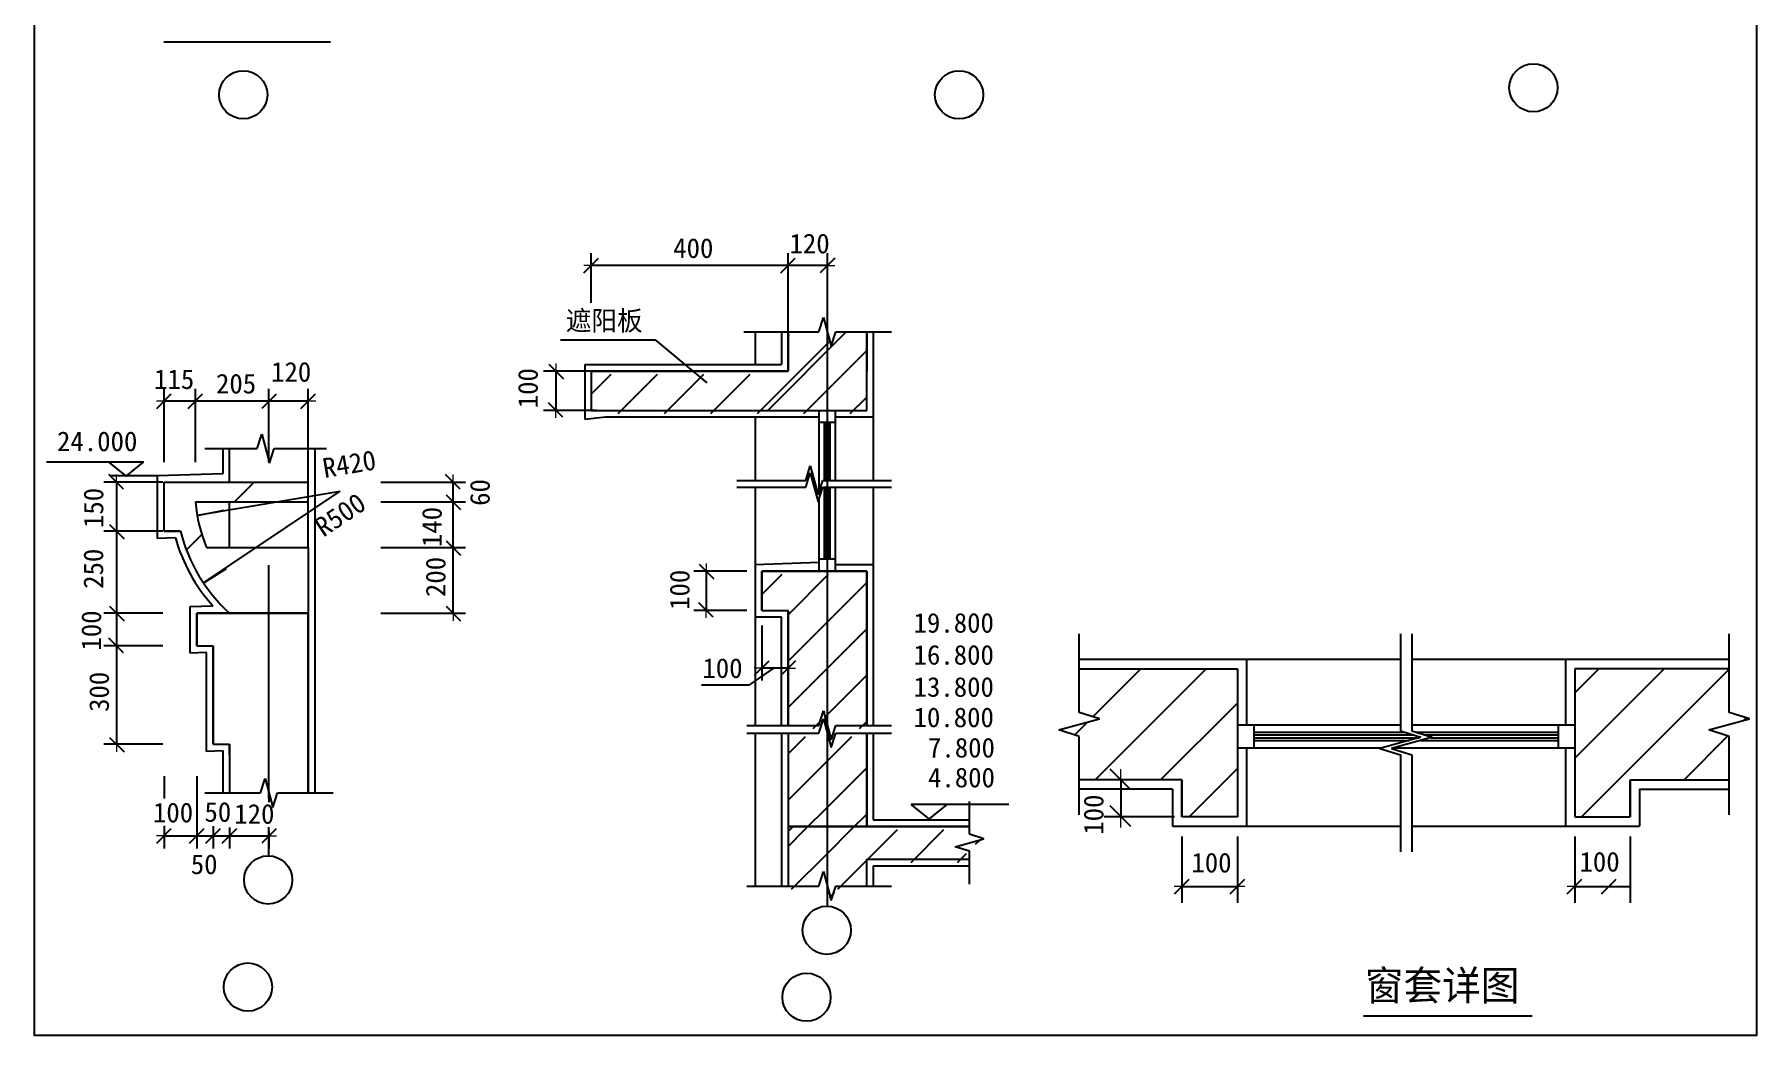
# Model space of a CAD drawing. Header units: metres. Extents: x 73028 to 110126, y 8748 to 60682.
# Drawn here: x 73028 to 110126, y 8748 to 30325 of the extents above; entities that cross this region are included whole.
import ezdxf

# ---------------------------------------------------------------- set-up
doc = ezdxf.new("R2010")
doc.units = ezdxf.units.M
for name, color, linetype in [('AXIS', 3, 'Continuous'), ('OTHER', 7, 'Continuous'), ('PUB_DIM', 3, 'Continuous')]:
    doc.layers.add(name, color=color, linetype=linetype)
pattern_1 = [(45, (0, 0), (-4757.36, 4757.36), [])]

# ---------------------------------------------------------------- blocks, each defined once
blk = doc.blocks.new('_DIMX')
at = {"lineweight": 15}
blk.add_line((-150, 0), (150, 0), dxfattribs=at)
blk.add_lwpolyline([(-138.14, -140.53), (153.28, 150.41)])

msp = doc.modelspace()

# ---------------------------------------------------------------- hatches: boundary and pattern name
h = msp.add_hatch()
h.set_pattern_fill('AN33C', scale=2119.03)
h.set_pattern_definition(pattern_1)
h.paths.add_polyline_path([(90956.78, 22221.66), (90956.78, 23913.97), (90292.82, 23913.97), (90193.93, 23603.17), (90024.41, 24224.76), (89925.52, 23913.97), (89261.55, 23913.97), (89261.55, 23069.28), (85023.49, 23069.28), (85023.49, 22221.66)])
h.paths.add_polyline_path([(90956.78, 12549.82), (93169.98, 12549.82), (93169.98, 12719.34), (92859.19, 12818.23), (93480.77, 12987.75), (93169.98, 13086.64), (93169.98, 13256.16), (90109.17, 13256.16), (90109.17, 11969.68), (90193.93, 11658.89), (90292.82, 11969.68), (90956.78, 11969.68)])
h.paths.add_polyline_path([(90109.17, 13256.16), (89261.55, 13256.16), (89261.55, 11969.68), (89925.52, 11969.68), (90024.41, 12280.47), (90109.17, 11969.68)])
h = msp.add_hatch()
h.set_pattern_fill('ANSI31', scale=5650)
h.paths.add_polyline_path([(78927.15, 21397.11), (78192.56, 21397.11), (78093.67, 21086.32), (77924.15, 21707.9), (77825.26, 21397.11), (77231.93, 21397.11), (77231.93, 20676.16), (78927.15, 20676.16)])
h.paths.add_polyline_path([(78927.15, 20676.16), (75819.24, 20676.16), (75819.24, 19616.65), (76172.41, 19616.65, 0.09), (76666.88, 18504.67), (77798.6, 19263.48), (76736.35, 19263.48, -0.08), (76497.61, 20252.36), (78254.12, 20252.36), (78927.15, 20365.82)])
h.paths.add_polyline_path([(78927.15, 19263.48), (77798.6, 19263.48), (76666.88, 18504.67, 0.06), (77231.93, 17850.79), (78927.15, 17850.79)])
h.paths.add_polyline_path([(78927.15, 20020.16), (78927.15, 20252.36), (78254.12, 20252.36), (77231.93, 20080.03), (77231.93, 19263.48), (77798.6, 19263.48)])
h.paths.add_polyline_path([(78254.12, 20252.36), (77231.93, 20252.36), (77231.93, 20080.03)])
h.paths.add_polyline_path([(78927.15, 20020.16), (77798.6, 19263.48), (78927.15, 19263.48)])
h.paths.add_polyline_path([(78079.54, 17850.79), (77231.93, 17850.79), (76525.59, 17850.79), (76525.59, 17144.44), (76878.76, 17144.44), (76878.76, 15025.41), (77231.93, 15025.41), (77231.93, 13976.79), (77895.89, 13976.79), (77994.78, 14287.59), (78079.54, 13976.79)])
h.paths.add_polyline_path([(78927.15, 17850.79), (78079.54, 17850.79), (78079.54, 13976.79), (78164.3, 13666), (78263.19, 13976.79), (78927.15, 13976.79)])
h = msp.add_hatch()
h.set_pattern_fill('AN33C', scale=2119.03)
h.set_pattern_definition(pattern_1)
h.paths.add_polyline_path([(78927.15, 20676.16), (75819.24, 20676.16), (75819.24, 19616.65), (76172.41, 19616.65, 0.09), (76666.88, 18504.67), (77798.6, 19263.48), (76736.35, 19263.48, -0.08), (76497.61, 20252.36), (78254.12, 20252.36), (78927.15, 20365.82)])
h.paths.add_polyline_path([(78927.15, 19263.48), (77798.6, 19263.48), (76666.88, 18504.67, 0.06), (77231.93, 17850.79), (78927.15, 17850.79)])

# ---------------------------------------------------------------- linework, layer by layer
for p, q in [((75817.91, 30163.1), (79405.94, 30163.1)), ((84360.36, 23743.32), (86397.57, 23743.32)), ((86397.57, 23743.32), (87515.75, 22815.02)), ((88555.21, 23913.97), (88555.21, 23210.55)), ((89120.29, 23913.97), (89120.29, 23210.55)), ((89261.55, 23913.97), (89261.55, 23069.28)), ((89261.55, 23069.28), (89261.55, 23913.97)), ((89261.55, 23811.77), (89294.13, 23844.34)), ((90292.71, 23844), (90293.05, 23844.34)), ((90956.78, 22221.66), (90956.78, 23913.97)), ((90956.78, 23913.97), (90956.78, 23069.28)), ((91098.05, 23913.97), (91098.05, 20714.28)), ((88600.75, 22152.04), (90148.57, 23699.86)), ((89599.67, 22152.04), (90956.78, 23509.15)), ((84882.22, 23210.55), (89120.29, 23210.55)), ((84882.22, 23210.55), (84882.22, 22029.3)), ((85023.49, 23069.28), (85023.49, 22221.66)), ((85023.49, 23069.28), (89261.55, 23069.28)), ((89261.55, 23069.28), (85023.49, 23069.28)), ((85023.49, 23069.28), (85023.49, 22221.66)), ((90956.78, 22221.66), (90956.78, 23069.28)), ((85023.49, 22570.47), (85452.67, 22999.65)), ((85603.98, 22152.04), (86451.6, 22999.65)), ((86602.9, 22152.04), (87450.52, 22999.65)), ((87601.83, 22152.04), (88449.44, 22999.65)), ((90598.59, 22152.04), (90956.78, 22510.23)), ((84882.22, 22029.3), (85332.12, 22080.4)), ((85023.49, 22221.66), (90956.78, 22221.66)), ((85023.49, 22221.66), (90956.78, 22221.66)), ((85332.12, 22080.4), (89932.58, 22080.4)), ((88555.21, 22080.4), (88555.21, 20714.28)), ((89932.58, 20470.08), (89932.58, 22221.66)), ((89932.58, 21969.4), (90285.75, 21969.4)), ((90045.6, 20714.28), (90045.6, 21969.4)), ((90087.98, 20714.28), (90087.98, 21969.4)), ((90130.36, 20714.28), (90130.36, 21969.4)), ((90172.74, 20714.28), (90172.74, 21969.4)), ((90285.75, 20714.28), (90285.75, 22221.66)), ((90285.75, 22080.4), (91098.05, 22080.4)), ((77090.66, 20858.28), (77090.66, 21397.11)), ((77231.93, 20676.16), (77231.93, 21397.11)), ((78927.15, 19263.48), (78927.15, 21397.11)), ((79068.42, 21397.11), (79068.42, 13976.79)), ((75677.97, 20817.43), (77090.66, 20858.28)), ((75677.97, 19460.27), (75677.97, 20817.43)), ((75819.24, 19616.65), (75819.24, 20676.16)), ((75819.24, 20676.16), (76495.21, 20676.16)), ((75819.24, 19616.65), (75819.24, 20676.16)), ((75819.24, 20676.16), (78927.15, 20676.16)), ((88555.21, 20564.46), (88555.21, 15433.82)), ((90045.6, 19022.85), (90045.6, 20564.46)), ((90087.98, 19022.85), (90087.98, 20564.46)), ((90130.36, 19022.85), (90130.36, 20564.46)), ((90172.74, 19022.85), (90172.74, 20564.46)), ((90285.75, 18758.93), (90285.75, 20564.46)), ((91098.05, 20564.46), (91098.05, 15433.82)), ((76495.21, 20252.36), (78927.15, 20252.36)), ((77231.93, 19263.48), (77231.93, 20252.36)), ((89932.58, 18758.93), (89932.58, 20320.27)), ((76063.96, 19475.38), (75677.97, 19460.27)), ((75819.24, 19616.65), (76172.41, 19616.65)), ((76172.41, 19616.65), (75819.24, 19616.65)), ((76736.35, 19263.48), (78927.15, 19263.48)), ((76736.35, 19263.48), (78927.15, 19263.48)), ((78927.15, 19263.48), (78927.15, 17850.79)), ((78927.15, 19263.48), (78927.15, 17850.79)), ((88555.21, 18900.2), (89932.58, 18947.65)), ((89932.58, 19022.85), (90285.75, 19022.85)), ((88696.48, 18758.93), (90956.78, 18758.93)), ((88696.48, 17911.32), (88696.48, 18758.93)), ((90956.78, 18758.93), (88696.48, 18758.93)), ((88696.48, 18758.93), (88696.48, 17911.32)), ((88696.48, 18252.09), (89133.7, 18689.31)), ((89261.55, 17818.24), (90132.62, 18689.31)), ((90285.75, 18900.2), (91098.05, 18900.2)), ((90956.78, 18758.93), (90956.78, 15433.82)), ((90956.78, 15433.82), (90956.78, 18758.93)), ((89261.55, 16819.32), (90956.78, 18514.55)), ((76384.32, 17992.06), (76872.3, 18011.7)), ((76384.32, 16986.85), (76384.32, 17992.06)), ((76525.59, 17850.79), (77231.93, 17850.79)), ((76525.59, 17144.44), (76525.59, 17850.79)), ((77231.93, 17850.79), (76525.59, 17850.79)), ((76525.59, 17850.79), (76525.59, 17144.44)), ((77231.93, 17850.79), (78927.15, 17850.79)), ((78927.15, 17850.79), (77231.93, 17850.79)), ((78927.15, 17850.79), (78927.15, 13976.79)), ((78927.15, 13976.79), (78927.15, 17850.79)), ((88696.48, 17911.32), (89261.55, 17911.32)), ((88696.48, 17911.32), (89261.55, 17911.32)), ((89261.55, 15433.82), (89261.55, 17911.32)), ((89261.55, 17911.32), (89261.55, 15433.82)), ((88555.21, 17770.05), (89120.29, 17770.05)), ((89120.29, 15433.82), (89120.29, 17770.05)), ((89261.55, 15820.4), (90956.78, 17515.63)), ((76525.59, 17144.44), (76878.76, 17144.44)), ((76525.59, 17144.44), (76878.76, 17144.44)), ((76878.76, 15025.41), (76878.76, 17144.44)), ((76878.76, 17144.44), (76878.76, 15025.41)), ((76737.49, 17003.17), (76384.32, 16986.85)), ((76737.49, 14868.32), (76737.49, 17003.17)), ((102451.96, 16849.86), (95534.15, 16849.86)), ((99139.86, 16849.86), (99139.86, 15446.77)), ((109535.46, 16849.86), (102700.5, 16849.86)), ((106009.9, 16849.86), (106009.9, 15446.77)), ((88950.7, 16667.38), (88418.33, 16300.82)), ((90043.83, 15603.76), (90956.78, 16516.7)), ((95534.15, 16650.56), (98940.57, 16650.56)), ((95534.15, 16650.56), (98940.57, 16650.56)), ((95830.72, 15619.5), (96861.78, 16650.56)), ((95879.46, 14258.99), (98271.03, 16650.56)), ((98940.57, 16650.56), (98940.57, 13461.79)), ((98940.57, 16650.56), (98940.57, 13461.79)), ((106209.2, 14723.99), (108135.76, 16650.56)), ((106209.2, 16133.24), (106726.52, 16650.56)), ((106209.2, 16650.56), (106209.2, 13461.79)), ((109535.46, 16650.56), (106209.2, 16650.56)), ((109535.46, 16650.56), (106209.2, 16650.56)), ((106209.2, 16650.56), (106209.2, 13461.79)), ((106356.25, 13461.79), (109535.46, 16641)), ((88418.33, 16300.82), (87396.76, 16300.82)), ((97288.71, 14258.99), (98940.57, 15910.85)), ((109842.1, 15538.4), (109901.19, 15597.49)), ((88555.21, 15265.26), (88555.21, 11969.68)), ((89120.29, 15265.26), (89120.29, 11969.68)), ((89261.55, 15265.26), (89261.55, 13256.16)), ((89261.55, 15265.26), (89261.55, 11969.68)), ((89804.27, 15364.2), (89982.1, 15542.02)), ((90803.19, 15364.2), (90956.78, 15517.78)), ((90956.78, 15265.26), (90956.78, 13256.16)), ((90956.78, 13256.16), (90956.78, 15265.26)), ((91098.05, 15265.26), (91098.05, 13397.43)), ((95437.62, 15226.4), (95715.44, 15504.21)), ((98940.57, 15446.77), (102451.96, 15446.77)), ((99298.06, 15446.77), (99298.06, 14948.52)), ((99298.06, 15287.33), (102539.75, 15287.33)), ((99298.06, 15227.54), (102727.66, 15227.54)), ((102700.5, 15446.77), (106209.2, 15446.77)), ((102788.3, 15287.33), (105851.7, 15287.33)), ((102976.2, 15227.54), (105851.7, 15227.54)), ((105851.7, 15446.77), (105851.7, 14948.52)), ((77090.66, 14884.14), (76737.49, 14868.32)), ((76878.76, 15025.41), (77231.93, 15025.41)), ((76878.76, 15025.41), (77231.93, 15025.41)), ((77090.66, 13976.79), (77090.66, 14884.14)), ((77231.93, 14813.14), (77231.93, 15025.41)), ((77231.93, 15025.41), (77231.93, 13976.79)), ((89261.55, 14821.48), (89635.71, 15195.63)), ((90109.17, 14670.17), (90634.63, 15195.63)), ((98940.57, 14948.52), (102057.23, 14948.52)), ((99139.86, 14948.52), (99139.86, 13262.5)), ((99298.06, 15167.75), (102861.06, 15167.75)), ((99298.06, 15107.96), (102641.83, 15107.96)), ((102305.77, 14948.52), (106209.2, 14948.52)), ((102890.38, 15107.96), (105851.7, 15107.96)), ((103109.6, 15167.75), (105851.7, 15167.75)), ((106009.9, 14948.52), (106009.9, 13262.5)), ((108562.69, 14258.99), (109508.09, 15204.39)), ((89261.55, 13822.56), (90109.17, 14670.17)), ((90109.17, 13671.25), (90956.78, 14518.86)), ((97900.76, 13461.79), (98940.57, 14501.6)), ((97744.78, 14258.99), (95534.15, 14258.99)), ((97744.78, 14258.99), (95534.15, 14258.99)), ((97744.78, 14258.99), (97744.78, 13461.79)), ((97744.78, 13461.79), (97744.78, 14258.99)), ((107404.98, 14258.99), (109535.46, 14258.99)), ((107404.98, 14258.99), (107404.98, 13461.79)), ((107404.98, 13461.79), (107404.98, 14258.99)), ((107404.98, 14258.99), (109535.46, 14258.99)), ((97545.48, 14059.69), (95534.15, 14059.69)), ((97545.48, 14059.69), (97545.48, 13262.5)), ((107604.28, 14059.69), (109535.46, 14059.69)), ((107604.28, 14059.69), (107604.28, 13262.5)), ((89624.46, 13186.54), (90109.17, 13671.25)), ((90623.38, 13186.54), (90956.78, 13519.94)), ((91098.05, 13397.43), (93169.98, 13397.43)), ((98940.57, 13461.79), (97744.78, 13461.79)), ((98940.57, 13461.79), (97744.78, 13461.79)), ((106209.2, 13461.79), (107404.98, 13461.79)), ((106209.2, 13461.79), (107404.98, 13461.79)), ((89261.55, 13256.16), (93169.98, 13256.16)), ((93169.98, 13256.16), (89261.55, 13256.16)), ((89261.55, 12823.64), (89624.46, 13186.54)), ((90109.17, 12672.33), (90623.38, 13186.54)), ((90335.82, 11900.06), (91622.3, 13186.54)), ((91914.88, 12480.19), (92621.22, 13186.54)), ((97545.48, 13262.5), (102451.96, 13262.5)), ((102700.5, 13262.5), (107604.28, 13262.5)), ((89336.9, 11900.06), (90109.17, 12672.33)), ((92913.8, 12480.19), (93104.24, 12670.63)), ((93303.34, 12869.74), (93382.88, 12949.27)), ((90956.78, 11969.68), (90956.78, 12549.82)), ((90956.78, 12549.82), (93169.98, 12549.82)), ((91098.05, 12408.55), (93169.98, 12408.55)), ((91098.05, 12408.55), (91098.05, 11969.68)), ((90157.74, 11721.98), (90272.75, 11836.99)), ((101655, 9170.08), (105293.23, 9170.08))]:
    msp.add_line(p, q)
msp.add_lwpolyline([(110125.66, 60681.95), (110125.66, 8747.71), (73027.86, 8747.71), (73027.86, 60681.95)], close=True)
for points in [[(76529.77, 19958.92), (77118.05, 20073.9)], [(76659.64, 18500.05), (77168.45, 18816.94)]]:
    msp.add_lwpolyline(points)
for centre in [(105319.21, 29174.48), (77525.72, 29023.83), (92946.51, 29022.86), (78062.24, 12102.21), (90095.64, 11017.63), (77626.65, 9793), (89660.09, 9574.1)]:
    msp.add_circle(centre, 519.3)
for radius, start, end in [(3126.67, 184.21, 202.94), (3126.67, 184.21, 202.94), (3691.75, 195.82, 222), (3550.48, 194.11, 227.82), (3550.48, 194.11, 227.82)]:
    msp.add_arc((79615.84, 20481.92), radius, start, end)
at = {"layer": 'AXIS'}
for p, q in [((90109.17, 11544.29), (90109.17, 25587.08)), ((78079.54, 13850.86), (78079.54, 18888.54)), ((78079.54, 12621.72), (78079.54, 13239.28))]:
    msp.add_line(p, q, dxfattribs=at)
at = {"layer": 'OTHER'}
for p, q in [((89925.52, 23913.97), (90024.41, 24224.76)), ((90024.41, 24224.76), (90193.93, 23603.17)), ((88309.13, 23913.97), (89925.52, 23913.97)), ((90193.93, 23603.17), (90292.82, 23913.97)), ((90292.82, 23913.97), (91493.6, 23913.97)), ((77825.26, 21397.11), (77924.15, 21707.9)), ((77924.15, 21707.9), (78093.67, 21086.32)), ((76695.11, 21397.11), (77825.26, 21397.11)), ((78093.67, 21086.32), (78192.56, 21397.11)), ((78192.56, 21397.11), (79322.71, 21397.11)), ((89642.98, 20714.28), (89741.87, 21025.07)), ((89642.98, 20564.46), (89741.87, 20875.25)), ((89741.87, 21025.07), (89911.39, 20403.49)), ((89741.87, 20875.25), (89911.39, 20253.67)), ((88159.66, 20714.28), (89642.98, 20714.28)), ((88159.66, 20564.46), (89642.98, 20564.46)), ((89911.39, 20403.49), (90010.28, 20714.28)), ((89911.39, 20253.67), (90010.28, 20564.46)), ((90010.28, 20714.28), (91493.6, 20714.28)), ((90010.28, 20564.46), (91493.6, 20564.46)), ((95534.15, 15713.86), (95534.15, 17407.89)), ((102451.96, 17407.89), (102451.96, 15315.26)), ((102700.5, 17407.89), (102700.5, 15315.26)), ((109535.46, 15713.86), (109535.46, 17407.89)), ((89925.52, 15433.82), (90024.41, 15744.61)), ((90024.41, 15744.61), (90193.93, 15123.03)), ((95972.61, 15574.35), (95534.15, 15713.86)), ((109973.91, 15574.35), (109535.46, 15713.86)), ((88371.28, 15433.82), (89925.52, 15433.82)), ((88371.28, 15265.26), (89925.52, 15265.26)), ((89925.52, 15265.26), (90024.41, 15576.05)), ((90024.41, 15576.05), (90193.93, 14954.47)), ((90193.93, 15123.03), (90292.82, 15433.82)), ((90193.93, 14954.47), (90292.82, 15265.26)), ((90292.82, 15433.82), (91493.6, 15433.82)), ((90292.82, 15265.26), (91493.6, 15265.26)), ((95095.7, 15335.19), (95972.61, 15574.35)), ((95534.15, 15195.68), (95095.7, 15335.19)), ((102451.96, 15315.26), (102890.41, 15175.75)), ((102700.5, 15315.26), (103138.96, 15175.75)), ((109097, 15335.19), (109973.91, 15574.35)), ((109535.46, 15195.68), (109097, 15335.19)), ((95534.15, 13501.65), (95534.15, 15195.68)), ((102890.41, 15175.75), (102013.5, 14936.6)), ((102013.5, 14936.6), (102451.96, 14797.09)), ((103138.96, 15175.75), (102262.05, 14936.6)), ((102262.05, 14936.6), (102700.5, 14797.09)), ((109535.46, 13501.65), (109535.46, 15195.68)), ((102451.96, 14797.09), (102451.96, 12704.46)), ((102700.5, 14797.09), (102700.5, 12704.46)), ((77895.89, 13976.79), (77994.78, 14287.59)), ((77994.78, 14287.59), (78164.3, 13666)), ((76695.11, 13976.79), (77895.89, 13976.79)), ((78164.3, 13666), (78263.19, 13976.79)), ((78263.19, 13976.79), (79463.98, 13976.79)), ((93169.98, 13086.64), (93169.98, 13792.98)), ((92859.19, 12818.23), (93480.77, 12987.75)), ((93480.77, 12987.75), (93169.98, 13086.64)), ((93169.98, 12719.34), (92859.19, 12818.23)), ((93169.98, 12013), (93169.98, 12719.34)), ((89925.52, 11969.68), (90024.41, 12280.47)), ((90024.41, 12280.47), (90193.93, 11658.89)), ((88371.28, 11969.68), (89925.52, 11969.68)), ((90193.93, 11658.89), (90292.82, 11969.68)), ((90292.82, 11969.68), (91493.6, 11969.68))]:
    msp.add_line(p, q, dxfattribs=at)
at = {"layer": 'PUB_DIM'}
for p, q in [((85023.5, 24538.22), (85023.5, 25613.46)), ((89261.56, 23744.42), (89261.56, 25613.46)), ((89261.56, 24631.12), (89261.56, 25613.46)), ((90109.17, 23744.42), (90109.17, 25613.46)), ((89260.48, 25343.92), (85024.58, 25343.92)), ((90108.1, 25343.92), (89262.64, 25343.92)), ((85135.56, 23069.27), (83992.26, 23069.27)), ((84261.8, 23070.35), (84261.8, 23071.43)), ((84261.8, 23069.27), (84261.8, 22221.66)), ((75819.25, 21103.99), (75819.25, 22689.19)), ((76495.2, 21103.99), (76495.2, 22689.19)), ((76495.2, 21103.99), (76495.2, 22689.19)), ((78079.55, 21103.99), (78079.55, 22689.19)), ((78079.55, 21103.99), (78079.55, 22689.19)), ((78927.15, 21103.99), (78927.15, 22689.19)), ((76494.13, 22419.65), (75820.33, 22419.65)), ((78078.47, 22419.65), (76496.28, 22419.65)), ((78078.47, 22419.65), (78077.39, 22419.65)), ((78927.15, 22419.65), (78079.55, 22419.65)), ((78928.23, 22419.65), (78929.31, 22419.65)), ((85135.56, 22221.66), (83992.26, 22221.66)), ((84261.8, 22220.58), (84261.8, 22219.51)), ((73287.31, 21116.25), (75386.78, 21116.25)), ((74619.09, 21116.25), (75002.93, 20803.98)), ((74676.37, 20817.43), (75677.97, 20817.43)), ((75002.93, 20803.98), (75386.78, 21116.25)), ((75794.61, 20676.17), (74526.04, 20676.17)), ((74795.58, 20675.09), (74795.58, 19617.73)), ((76532.68, 19962.15), (79615.84, 20481.92)), ((76666.88, 18504.67), (79615.84, 20481.92)), ((80493.11, 20676.17), (82315.18, 20676.17)), ((82045.64, 20253.44), (82045.64, 20675.09)), ((80493.11, 20252.36), (82315.18, 20252.36)), ((80493.11, 20252.36), (82315.18, 20252.36)), ((82045.64, 19264.56), (82045.64, 20251.28)), ((75794.61, 19616.65), (74526.04, 19616.65)), ((75794.61, 19616.65), (74526.04, 19616.65)), ((74795.58, 19615.57), (74795.58, 17851.87)), ((80493.11, 19263.48), (82315.18, 19263.48)), ((80493.11, 19263.48), (82315.18, 19263.48)), ((82045.64, 17851.87), (82045.64, 19262.4)), ((88373.03, 18758.93), (87229.74, 18758.93)), ((87499.28, 18760), (87499.28, 18761.08)), ((87499.28, 18758.93), (87499.28, 17911.31)), ((75794.61, 17850.79), (74526.04, 17850.79)), ((75794.61, 17850.79), (74526.04, 17850.79)), ((74795.58, 17851.87), (74795.58, 17852.95)), ((74795.58, 17850.79), (74795.58, 17144.45)), ((80493.11, 17850.79), (82315.18, 17850.79)), ((88373.03, 17911.31), (87229.74, 17911.31)), ((87499.28, 17910.24), (87499.28, 17909.16)), ((88696.48, 17587.87), (88696.48, 16397.39)), ((89261.55, 17587.87), (89261.55, 16397.39)), ((75794.61, 17144.45), (74526.04, 17144.45)), ((75794.61, 17144.45), (74526.04, 17144.45)), ((74795.58, 17143.37), (74795.58, 17142.29)), ((74795.58, 17143.37), (74795.58, 15026.49)), ((89260.48, 16666.93), (88697.56, 16666.93)), ((75794.61, 15025.41), (74526.04, 15025.41)), ((75819.24, 14341.85), (75819.24, 13855.43)), ((76525.59, 14341.85), (76525.59, 12780.78)), ((76525.59, 14341.85), (76525.59, 12780.78)), ((77231.93, 14341.85), (77231.93, 14204)), ((97585.88, 14258.99), (96074.27, 14258.99)), ((96427.9, 14257.58), (96427.9, 13463.22)), ((78079.54, 13901.18), (78079.54, 13780.61)), ((92299.29, 13416.41), (91915.45, 13728.68)), ((94014.92, 13728.68), (91915.45, 13728.68)), ((92683.14, 13728.68), (92299.29, 13416.41)), ((97585.88, 13461.8), (96074.27, 13461.8)), ((75819.24, 13268.73), (75819.24, 12780.78)), ((75820.32, 13050.32), (76524.51, 13050.32)), ((76526.66, 13050.32), (76877.68, 13050.32)), ((76878.76, 13259.2), (76878.76, 12780.78)), ((76878.76, 13212.19), (76878.76, 12780.78)), ((76879.84, 13050.32), (77230.85, 13050.32)), ((77231.93, 13235.69), (77231.93, 12780.78)), ((77231.93, 13221.59), (77231.93, 12780.78)), ((77233.01, 13050.32), (78078.47, 13050.32)), ((78079.54, 13152.5), (78079.54, 12780.78)), ((97744.78, 13037.44), (97744.78, 11607.35)), ((98940.57, 13037.44), (98940.57, 11607.35)), ((106209.2, 13037.44), (106209.2, 11607.35)), ((107404.99, 13037.44), (107404.99, 11607.35)), ((97743.37, 11960.98), (97741.96, 11960.98)), ((97744.78, 11960.98), (98940.57, 11960.98)), ((98941.98, 11960.98), (98943.4, 11960.98)), ((106207.79, 11960.98), (106206.37, 11960.98)), ((106209.2, 11960.98), (107404.99, 11960.98)), ((107406.4, 11960.98), (107407.82, 11960.98))]:
    msp.add_line(p, q, dxfattribs=at)

# ---------------------------------------------------------------- block references
for p, xscale, yscale, zscale, rotation in [((85023.5, 25343.92), 1.08, 1.08, 1.08, 180), ((89261.56, 25343.92), 1.08, 1.08, 1.08, 180), ((84261.8, 23069.27), 1.08, 1.08, 1.08, 270), ((75819.25, 22419.65), 1.08, 1.08, 1.08, 180), ((76495.2, 22419.65), 1.08, 1.08, 1.08, 180), ((78927.15, 22419.65), 1.08, 1.08, 1.08, 180), ((84261.8, 22221.66), 1.08, 1.08, 1.08, 90), ((74795.58, 20676.17), 1.08, 1.08, 1.08, 90), ((82045.64, 20676.17), 1.08, 1.08, 1.08, 90), ((82045.64, 20252.36), 1.08, 1.08, 1.08, 270), ((74795.58, 19616.65), 1.08, 1.08, 1.08, 270), ((82045.64, 19263.48), 1.08, 1.08, 1.08, 270), ((87499.28, 18758.93), 1.08, 1.08, 1.08, 270), ((74795.58, 17850.79), 1.08, 1.08, 1.08, 270), ((82045.64, 17850.79), 1.08, 1.08, 1.08, 270), ((87499.28, 17911.31), 1.08, 1.08, 1.08, 90), ((74795.58, 17144.45), 1.08, 1.08, 1.08, 90), ((88696.48, 16666.93), 1.08, 1.08, 1.08, 180), ((74795.58, 15025.41), 1.08, 1.08, 1.08, 270), ((96427.9, 14257.58), 1.53, 1.53, 1.53, 90), ((96427.9, 13463.22), 1.53, 1.53, 1.53, 90), ((75819.24, 13050.32), 1.08, 1.08, 1.08, 180), ((76525.59, 13050.32), 1.08, 1.08, 1.08, 180), ((76878.76, 13050.32), 1.08, 1.08, 1.08, 180), ((77231.93, 13050.32), 1.08, 1.08, 1.08, 180), ((97744.78, 11960.98), 1.08, 1.08, 1.08, 180), ((98943.4, 11960.98), 1.08, 1.08, 1.08, 180), ((106206.37, 11960.98), 1.08, 1.08, 1.08, 180), ((106943.34, 11960.98), 1.08, 1.08, 1.08, 180)]:
    msp.add_blockref('_DIMX', p, dxfattribs=dict(at, xscale=xscale, yscale=yscale, zscale=zscale, rotation=rotation))
at = {"layer": 'PUB_DIM', "xscale": 1.08, "yscale": 1.08, "zscale": 1.08}
for p in [(90109.17, 25343.92), (78079.55, 22419.65), (89261.55, 16666.93), (78079.54, 13050.32)]:
    msp.add_blockref('_DIMX', p, dxfattribs=at)

# ---------------------------------------------------------------- texts
for s, height, p in [('120', 424, (89293.42, 25606.94)), ('400', 424, (86788.23, 25507.51)), ('遮阳板', 424, (84476.15, 23943.48)), ('115', 424, (75605.31, 22682.67)), ('205', 424, (76938.69, 22586.05)), ('120', 424, (78125.69, 22840.29)), ('100', 424, (87417.31, 16455.58)), ('100', 424, (75580.8, 13342.97)), ('50', 424, (76690.59, 13355.65)), ('120', 424, (77332.22, 13313.34)), ('50', 424, (76395.82, 12227.26)), ('100', 424, (97951.57, 12262.51)), ('100', 424, (106311.6, 12282.65)), ('窗套详图', 640, (101688.36, 9508.11))]:
    msp.add_text(s, height=height).set_placement(p)
for s, p in [('100', (83869.48, 22267.8)), ('150', (74511.06, 19686.13)), ('60', (82834.64, 20164.5)), ('140', (81801.12, 19276.31)), ('250', (74508.55, 18375.69)), ('200', (81882.05, 18199.1)), ('100', (87138.86, 17922.5)), ('100', (74463.35, 17045.07)), ('300', (74631.99, 15723.16)), ('100', (96055.68, 13076.62))]:
    msp.add_text(s, height=424, rotation=90).set_placement(p)
at = {"layer": 'PUB_DIM'}
for s, p in [('24.000', (73514.45, 21342.97)), ('19.800', (91965.87, 17431.38)), ('16.800', (91965.87, 16741.6)), ('13.800', (91965.87, 16050)), ('10.800', (91965.87, 15394.8)), ('7.800', (92277.14, 14740.6)), ('4.800', (92277.14, 14097.81))]:
    msp.add_text(s, height=424, dxfattribs=at).set_placement(p)
for s, rotation, p in [('R420', 9.57, (79276.31, 20763.24)), ('R500', 33.84, (79252.74, 19477.04))]:
    msp.add_text(s, height=424, rotation=rotation, dxfattribs=at).set_placement(p)

doc.saveas('drawing.dxf')
